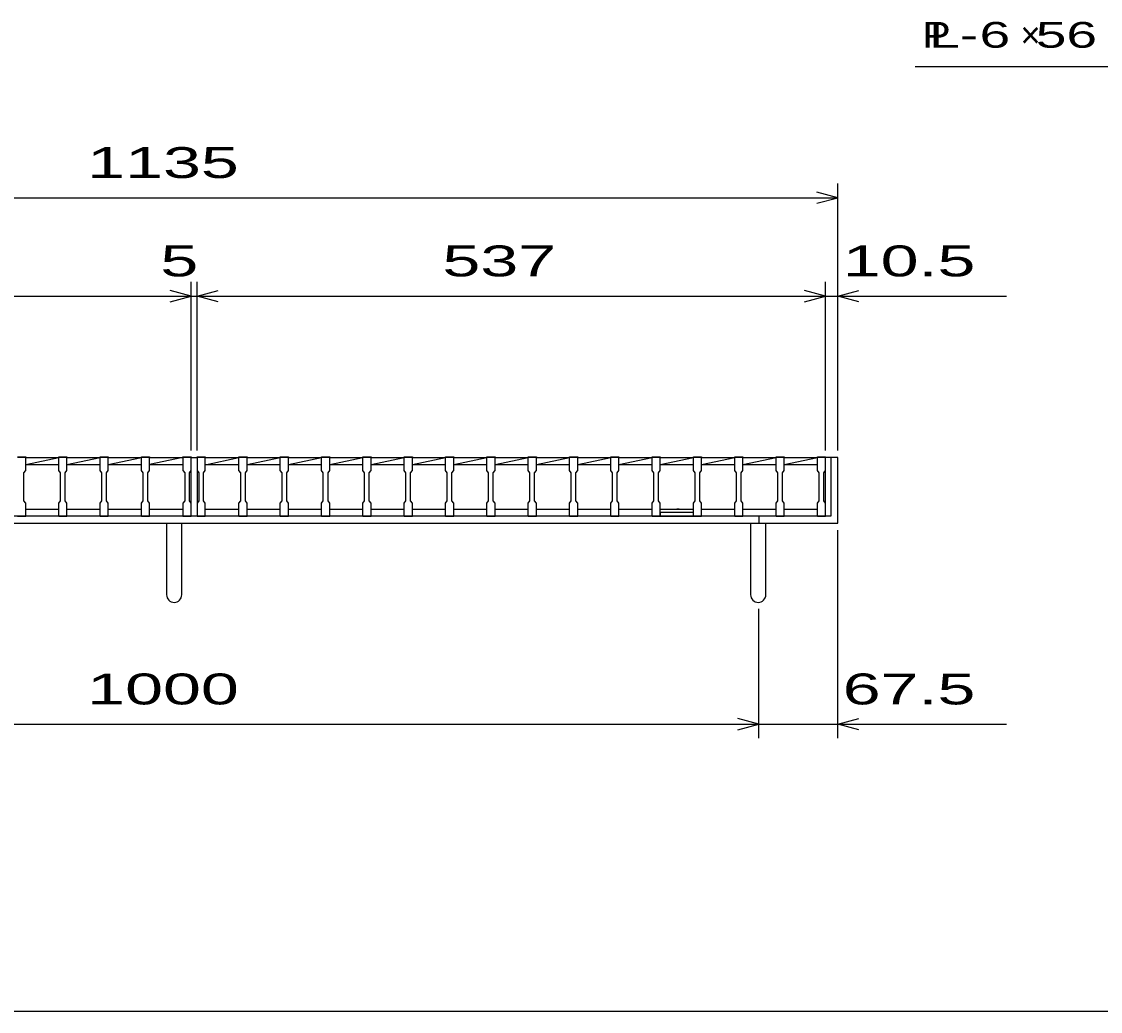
# Model space of a CAD drawing. Units: millimetres, scale not verified. Extents: x -2184 to 2083, y -1539 to 1258.
# Drawn here: x -1150 to -228, y -1382 to -536 of the extents above; entities that cross this region are included whole.
import ezdxf
from ezdxf.enums import TextEntityAlignment as Align

# ---------------------------------------------------------------- set-up
doc = ezdxf.new("R2010")
doc.units = ezdxf.units.MM
doc.header["$LTSCALE"] = 12
for name, color, linetype, lineweight in [('0_2', 150, 'Continuous', 25), ('16', 3, 'Continuous', 25), ('19', 6, 'Continuous', 25), ('22', 2, 'Continuous', 25)]:
    doc.layers.add(name, color=color, linetype=linetype, lineweight=lineweight)
doc.styles.add('ベクトル', font='')
doc.styles.get('ベクトル').set_extended_font_data('ベクトル')

msp = doc.modelspace()

# ---------------------------------------------------------------- linework, layer by layer
at = {"layer": '0_2'}
msp.add_line((2083.2, -1381.8), (-2068.8, -1381.8), dxfattribs=at)
at = {"layer": '16'}
for p, q in [((-1153.4, -908.1), (-1146.4, -908.1)), ((-1146.4, -908.8), (-1153.4, -908.8)), ((-1146.4, -908.1), (-1146.4, -908.8)), ((-1146.4, -919.8), (-1146.4, -908.8)), ((-1146.4, -908.8), (-1118.1, -908.8)), ((-1146.4, -914.8), (-1118.1, -908.8)), ((-1118.1, -908.8), (-1118.1, -908.1)), ((-1118.1, -908.1), (-1111.1, -908.1)), ((-1111.1, -908.8), (-1118.1, -908.8)), ((-1118.1, -919.8), (-1118.1, -908.8)), ((-1111.1, -908.1), (-1111.1, -908.8)), ((-1111.1, -919.8), (-1111.1, -908.8)), ((-1111.1, -908.8), (-1082.8, -908.8)), ((-1111.1, -914.8), (-1082.8, -908.8)), ((-1082.8, -908.8), (-1082.8, -908.1)), ((-1082.8, -908.1), (-1075.8, -908.1)), ((-1075.8, -908.8), (-1082.8, -908.8)), ((-1082.8, -919.8), (-1082.8, -908.8)), ((-1075.8, -908.1), (-1075.8, -908.8)), ((-1075.8, -919.8), (-1075.8, -908.8)), ((-1075.8, -908.8), (-1047.5, -908.8)), ((-1075.8, -914.8), (-1047.5, -908.8)), ((-1047.5, -908.8), (-1047.5, -908.1)), ((-1047.5, -908.1), (-1040.5, -908.1)), ((-1040.5, -908.8), (-1047.5, -908.8)), ((-1047.5, -919.8), (-1047.5, -908.8)), ((-1040.5, -908.1), (-1040.5, -908.8)), ((-1040.5, -919.8), (-1040.5, -908.8)), ((-1040.5, -908.8), (-1012, -908.8)), ((-1012.2, -908.8), (-1040.5, -914.8)), ((-1012, -908.8), (-1012, -908.1)), ((-1012, -908.1), (-1005, -908.1)), ((-1012, -908.8), (-1012, -919.8)), ((-1005, -908.8), (-1012, -908.8)), ((-1005, -908.1), (-1005, -908.8)), ((-1005, -919.8), (-1005, -908.8)), ((-1005, -952.8), (-1005, -908.8)), ((-1000, -908.8), (-1000, -908.1)), ((-1000, -908.1), (-993, -908.1)), ((-1000, -908.8), (-1000, -919.8)), ((-993, -908.8), (-1000, -908.8)), ((-1000, -908.8), (-1000, -952.8)), ((-993, -908.1), (-993, -908.8)), ((-993, -919.8), (-993, -908.8)), ((-993, -908.8), (-964.2, -908.8)), ((-993, -914.9), (-964.2, -908.8)), ((-964.2, -908.8), (-964.2, -908.1)), ((-964.2, -908.1), (-957.2, -908.1)), ((-957.2, -908.8), (-964.2, -908.8)), ((-964.2, -919.8), (-964.2, -908.8)), ((-957.2, -908.1), (-957.2, -908.8)), ((-957.2, -919.8), (-957.2, -908.8)), ((-957.2, -908.8), (-928.9, -908.8)), ((-957.2, -914.8), (-928.9, -908.8)), ((-928.9, -908.8), (-928.9, -908.1)), ((-928.9, -908.1), (-921.9, -908.1)), ((-921.9, -908.8), (-928.9, -908.8)), ((-928.9, -919.8), (-928.9, -908.8)), ((-921.9, -908.1), (-921.9, -908.8)), ((-921.9, -919.8), (-921.9, -908.8)), ((-921.9, -908.8), (-893.6, -908.8)), ((-921.9, -914.8), (-893.6, -908.8)), ((-893.6, -908.8), (-893.6, -908.1)), ((-893.6, -908.1), (-886.6, -908.1)), ((-886.6, -908.8), (-893.6, -908.8)), ((-893.6, -919.8), (-893.6, -908.8)), ((-886.6, -908.1), (-886.6, -908.8)), ((-886.6, -919.8), (-886.6, -908.8)), ((-886.6, -908.8), (-858.3, -908.8)), ((-886.6, -914.8), (-858.3, -908.8)), ((-858.3, -908.8), (-858.3, -908.1)), ((-858.3, -908.1), (-851.3, -908.1)), ((-851.3, -908.8), (-858.3, -908.8)), ((-858.3, -919.8), (-858.3, -908.8)), ((-851.3, -908.1), (-851.3, -908.8)), ((-851.3, -919.8), (-851.3, -908.8)), ((-851.3, -908.8), (-823, -908.8)), ((-851.3, -914.8), (-823, -908.8)), ((-823, -908.8), (-823, -908.1)), ((-823, -908.1), (-816, -908.1)), ((-816, -908.8), (-823, -908.8)), ((-823, -919.8), (-823, -908.8)), ((-816, -908.1), (-816, -908.8)), ((-816, -919.8), (-816, -908.8)), ((-816, -908.8), (-787.7, -908.8)), ((-816, -914.8), (-787.7, -908.8)), ((-787.7, -908.8), (-787.7, -908.1)), ((-787.7, -908.1), (-780.7, -908.1)), ((-780.7, -908.8), (-787.7, -908.8)), ((-787.7, -919.8), (-787.7, -908.8)), ((-780.7, -908.1), (-780.7, -908.8)), ((-780.7, -919.8), (-780.7, -908.8)), ((-780.7, -908.8), (-752.4, -908.8)), ((-780.7, -914.8), (-752.4, -908.8)), ((-752.4, -908.8), (-752.4, -908.1)), ((-752.4, -908.1), (-745.4, -908.1)), ((-745.4, -908.8), (-752.4, -908.8)), ((-752.4, -919.8), (-752.4, -908.8)), ((-745.4, -908.1), (-745.4, -908.8)), ((-745.4, -919.8), (-745.4, -908.8)), ((-745.4, -908.8), (-717.1, -908.8)), ((-745.4, -914.8), (-717.1, -908.8)), ((-717.1, -908.8), (-717.1, -908.1)), ((-717.1, -908.1), (-710.1, -908.1)), ((-710.1, -908.8), (-717.1, -908.8)), ((-717.1, -919.8), (-717.1, -908.8)), ((-710.1, -908.1), (-710.1, -908.8)), ((-710.1, -919.8), (-710.1, -908.8)), ((-710.1, -908.8), (-681.8, -908.8)), ((-710.1, -914.8), (-681.8, -908.8)), ((-681.8, -908.8), (-681.8, -908.1)), ((-681.8, -908.1), (-674.8, -908.1)), ((-674.8, -908.8), (-681.8, -908.8)), ((-681.8, -919.8), (-681.8, -908.8)), ((-674.8, -908.1), (-674.8, -908.8)), ((-674.8, -919.8), (-674.8, -908.8)), ((-674.8, -908.8), (-646.5, -908.8)), ((-674.8, -914.8), (-646.5, -908.8)), ((-646.5, -908.8), (-646.5, -908.1)), ((-646.5, -908.1), (-639.5, -908.1)), ((-639.5, -908.8), (-646.5, -908.8)), ((-646.5, -919.8), (-646.5, -908.8)), ((-639.5, -908.1), (-639.5, -908.8)), ((-639.5, -919.8), (-639.5, -908.8)), ((-639.5, -908.8), (-611.2, -908.8)), ((-639.5, -914.8), (-611.2, -908.8)), ((-611.2, -908.8), (-611.2, -908.1)), ((-611.2, -908.1), (-604.2, -908.1)), ((-604.2, -908.8), (-611.2, -908.8)), ((-611.2, -919.8), (-611.2, -908.8)), ((-604.2, -908.1), (-604.2, -908.8)), ((-604.2, -919.8), (-604.2, -908.8)), ((-604.2, -908.8), (-575.9, -908.8)), ((-604.2, -914.8), (-575.9, -908.8)), ((-575.9, -908.8), (-575.9, -908.1)), ((-575.9, -908.1), (-568.9, -908.1)), ((-568.9, -908.8), (-575.9, -908.8)), ((-575.9, -919.8), (-575.9, -908.8)), ((-568.9, -908.1), (-568.9, -908.8)), ((-568.9, -919.8), (-568.9, -908.8)), ((-568.9, -908.8), (-540.6, -908.8)), ((-568.9, -914.8), (-540.6, -908.8)), ((-540.6, -908.8), (-540.6, -908.1)), ((-540.6, -908.1), (-533.6, -908.1)), ((-533.6, -908.8), (-540.6, -908.8)), ((-540.6, -919.8), (-540.6, -908.8)), ((-533.6, -908.1), (-533.6, -908.8)), ((-533.6, -919.8), (-533.6, -908.8)), ((-533.6, -908.8), (-505.3, -908.8)), ((-533.6, -914.8), (-505.3, -908.8)), ((-505.3, -908.8), (-505.3, -908.1)), ((-505.3, -908.1), (-498.3, -908.1)), ((-498.3, -908.8), (-505.3, -908.8)), ((-505.3, -919.8), (-505.3, -908.8)), ((-498.3, -908.1), (-498.3, -908.8)), ((-498.3, -919.8), (-498.3, -908.8)), ((-498.3, -908.8), (-470, -908.8)), ((-498.3, -914.8), (-470, -908.8)), ((-470, -908.8), (-470, -908.1)), ((-470, -908.1), (-463, -908.1)), ((-463, -908.8), (-470, -908.8)), ((-470, -919.8), (-470, -908.8)), ((-463, -908.1), (-463, -908.8)), ((-463, -919.8), (-463, -908.8)), ((-463, -952.8), (-463, -908.8)), ((-1147.9, -921.8), (-1146.4, -919.8)), ((-1146.4, -914.8), (-1118.1, -914.8)), ((-1116.6, -921.8), (-1118.1, -919.8)), ((-1112.6, -921.8), (-1111.1, -919.8)), ((-1111.1, -914.8), (-1082.8, -914.8)), ((-1081.3, -921.8), (-1082.8, -919.8)), ((-1077.3, -921.8), (-1075.8, -919.8)), ((-1075.8, -914.8), (-1047.5, -914.8)), ((-1046, -921.8), (-1047.5, -919.8)), ((-1042, -921.8), (-1040.5, -919.8)), ((-1040.5, -914.8), (-1012, -914.8)), ((-1012, -919.8), (-1010.5, -921.8)), ((-1006.5, -921.8), (-1005, -919.8)), ((-1000, -919.8), (-998.5, -921.8)), ((-994.5, -921.8), (-993, -919.8)), ((-993, -914.8), (-964.2, -914.8)), ((-962.7, -921.8), (-964.2, -919.8)), ((-958.7, -921.8), (-957.2, -919.8)), ((-957.2, -914.8), (-928.9, -914.8)), ((-927.4, -921.8), (-928.9, -919.8)), ((-923.4, -921.8), (-921.9, -919.8)), ((-921.9, -914.8), (-893.6, -914.8)), ((-892.1, -921.8), (-893.6, -919.8)), ((-888.1, -921.8), (-886.6, -919.8)), ((-886.6, -914.8), (-858.3, -914.8)), ((-856.8, -921.8), (-858.3, -919.8)), ((-852.8, -921.8), (-851.3, -919.8)), ((-851.3, -914.8), (-823, -914.8)), ((-821.5, -921.8), (-823, -919.8)), ((-817.5, -921.8), (-816, -919.8)), ((-816, -914.8), (-787.7, -914.8)), ((-786.2, -921.8), (-787.7, -919.8)), ((-782.2, -921.8), (-780.7, -919.8)), ((-780.7, -914.8), (-752.4, -914.8)), ((-750.9, -921.8), (-752.4, -919.8)), ((-746.9, -921.8), (-745.4, -919.8)), ((-745.4, -914.8), (-717.1, -914.8)), ((-715.6, -921.8), (-717.1, -919.8)), ((-711.6, -921.8), (-710.1, -919.8)), ((-710.1, -914.8), (-681.8, -914.8)), ((-680.3, -921.8), (-681.8, -919.8)), ((-676.3, -921.8), (-674.8, -919.8)), ((-674.8, -914.8), (-646.5, -914.8)), ((-645, -921.8), (-646.5, -919.8)), ((-641, -921.8), (-639.5, -919.8)), ((-639.5, -914.8), (-611.2, -914.8)), ((-609.7, -921.8), (-611.2, -919.8)), ((-605.7, -921.8), (-604.2, -919.8)), ((-604.2, -914.8), (-575.9, -914.8)), ((-574.4, -921.8), (-575.9, -919.8)), ((-570.4, -921.8), (-568.9, -919.8)), ((-568.9, -914.8), (-540.6, -914.8)), ((-539.1, -921.8), (-540.6, -919.8)), ((-535.1, -921.8), (-533.6, -919.8)), ((-533.6, -914.8), (-505.3, -914.8)), ((-503.8, -921.8), (-505.3, -919.8)), ((-499.8, -921.8), (-498.3, -919.8)), ((-498.3, -914.8), (-470, -914.8)), ((-468.5, -921.8), (-470, -919.8)), ((-464.5, -921.8), (-463, -919.8)), ((-1147.9, -945.8), (-1147.9, -921.8)), ((-1116.6, -945.8), (-1116.6, -921.8)), ((-1112.6, -945.8), (-1112.6, -921.8)), ((-1081.3, -945.8), (-1081.3, -921.8)), ((-1077.3, -945.8), (-1077.3, -921.8)), ((-1046, -945.8), (-1046, -921.8)), ((-1042, -945.8), (-1042, -921.8)), ((-1010.5, -921.8), (-1010.5, -945.8)), ((-1006.5, -945.8), (-1006.5, -921.8)), ((-998.5, -921.8), (-998.5, -945.8)), ((-994.5, -945.8), (-994.5, -921.8)), ((-962.7, -945.8), (-962.7, -921.8)), ((-958.7, -945.8), (-958.7, -921.8)), ((-927.4, -945.8), (-927.4, -921.8)), ((-923.4, -945.8), (-923.4, -921.8)), ((-892.1, -945.8), (-892.1, -921.8)), ((-888.1, -945.8), (-888.1, -921.8)), ((-856.8, -945.8), (-856.8, -921.8)), ((-852.8, -945.8), (-852.8, -921.8)), ((-821.5, -945.8), (-821.5, -921.8)), ((-817.5, -945.8), (-817.5, -921.8)), ((-786.2, -945.8), (-786.2, -921.8)), ((-782.2, -945.8), (-782.2, -921.8)), ((-750.9, -945.8), (-750.9, -921.8)), ((-746.9, -945.8), (-746.9, -921.8)), ((-715.6, -945.8), (-715.6, -921.8)), ((-711.6, -945.8), (-711.6, -921.8)), ((-680.3, -945.8), (-680.3, -921.8)), ((-676.3, -945.8), (-676.3, -921.8)), ((-645, -945.8), (-645, -921.8)), ((-641, -945.8), (-641, -921.8)), ((-609.7, -945.8), (-609.7, -921.8)), ((-605.7, -945.8), (-605.7, -921.8)), ((-574.4, -945.8), (-574.4, -921.8)), ((-570.4, -945.8), (-570.4, -921.8)), ((-539.1, -945.8), (-539.1, -921.8)), ((-535.1, -945.8), (-535.1, -921.8)), ((-503.8, -945.8), (-503.8, -921.8)), ((-499.8, -945.8), (-499.8, -921.8)), ((-468.5, -945.8), (-468.5, -921.8)), ((-464.5, -945.8), (-464.5, -921.8)), ((-1146.4, -947.8), (-1147.9, -945.8)), ((-1146.4, -958.8), (-1146.4, -947.8)), ((-1118.1, -947.8), (-1116.6, -945.8)), ((-1118.1, -958.8), (-1118.1, -947.8)), ((-1111.1, -947.8), (-1112.6, -945.8)), ((-1111.1, -958.8), (-1111.1, -947.8)), ((-1082.8, -947.8), (-1081.3, -945.8)), ((-1082.8, -958.8), (-1082.8, -947.8)), ((-1075.8, -947.8), (-1077.3, -945.8)), ((-1075.8, -958.8), (-1075.8, -947.8)), ((-1047.5, -947.8), (-1046, -945.8)), ((-1047.5, -958.8), (-1047.5, -947.8)), ((-1040.5, -947.8), (-1042, -945.8)), ((-1040.5, -958.8), (-1040.5, -947.8)), ((-1010.5, -945.8), (-1012, -947.8)), ((-1012, -947.8), (-1012, -958.8)), ((-1005, -947.8), (-1006.5, -945.8)), ((-1005, -958.8), (-1005, -947.8)), ((-998.5, -945.8), (-1000, -947.8)), ((-1000, -947.8), (-1000, -958.8)), ((-993, -947.8), (-994.5, -945.8)), ((-993, -958.8), (-993, -947.8)), ((-964.2, -947.8), (-962.7, -945.8)), ((-964.2, -958.8), (-964.2, -947.8)), ((-957.2, -947.8), (-958.7, -945.8)), ((-957.2, -958.8), (-957.2, -947.8)), ((-928.9, -947.8), (-927.4, -945.8)), ((-928.9, -958.8), (-928.9, -947.8)), ((-921.9, -947.8), (-923.4, -945.8)), ((-921.9, -958.8), (-921.9, -947.8)), ((-893.6, -947.8), (-892.1, -945.8)), ((-893.6, -958.8), (-893.6, -947.8)), ((-886.6, -947.8), (-888.1, -945.8)), ((-886.6, -958.8), (-886.6, -947.8)), ((-858.3, -947.8), (-856.8, -945.8)), ((-858.3, -958.8), (-858.3, -947.8)), ((-851.3, -947.8), (-852.8, -945.8)), ((-851.3, -958.8), (-851.3, -947.8)), ((-823, -947.8), (-821.5, -945.8)), ((-823, -958.8), (-823, -947.8)), ((-816, -947.8), (-817.5, -945.8)), ((-816, -958.8), (-816, -947.8)), ((-787.7, -947.8), (-786.2, -945.8)), ((-787.7, -958.8), (-787.7, -947.8)), ((-780.7, -947.8), (-782.2, -945.8)), ((-780.7, -958.8), (-780.7, -947.8)), ((-752.4, -947.8), (-750.9, -945.8)), ((-752.4, -958.8), (-752.4, -947.8)), ((-745.4, -947.8), (-746.9, -945.8)), ((-745.4, -958.8), (-745.4, -947.8)), ((-717.1, -947.8), (-715.6, -945.8)), ((-717.1, -958.8), (-717.1, -947.8)), ((-710.1, -947.8), (-711.6, -945.8)), ((-710.1, -958.8), (-710.1, -947.8)), ((-681.8, -947.8), (-680.3, -945.8)), ((-681.8, -958.8), (-681.8, -947.8)), ((-674.8, -947.8), (-676.3, -945.8)), ((-674.8, -958.8), (-674.8, -947.8)), ((-646.5, -947.8), (-645, -945.8)), ((-646.5, -958.8), (-646.5, -947.8)), ((-639.5, -947.8), (-641, -945.8)), ((-639.5, -958.8), (-639.5, -947.8)), ((-611.2, -947.8), (-609.7, -945.8)), ((-611.2, -958.8), (-611.2, -947.8)), ((-604.2, -947.8), (-605.7, -945.8)), ((-604.2, -958.8), (-604.2, -947.8)), ((-575.9, -947.8), (-574.4, -945.8)), ((-575.9, -958.8), (-575.9, -947.8)), ((-568.9, -947.8), (-570.4, -945.8)), ((-568.9, -958.8), (-568.9, -947.8)), ((-540.6, -947.8), (-539.1, -945.8)), ((-540.6, -958.8), (-540.6, -947.8)), ((-533.6, -947.8), (-535.1, -945.8)), ((-533.6, -958.8), (-533.6, -947.8)), ((-505.3, -947.8), (-503.8, -945.8)), ((-505.3, -958.8), (-505.3, -947.8)), ((-498.3, -947.8), (-499.8, -945.8)), ((-498.3, -958.8), (-498.3, -947.8)), ((-470, -947.8), (-468.5, -945.8)), ((-470, -958.8), (-470, -947.8)), ((-463, -947.8), (-464.5, -945.8)), ((-463, -958.8), (-463, -947.8)), ((-1146.4, -952.8), (-1118.1, -952.8)), ((-1111.1, -952.8), (-1082.8, -952.8)), ((-1075.8, -952.8), (-1047.5, -952.8)), ((-1040.5, -952.8), (-1012, -952.8)), ((-993, -952.8), (-964.2, -952.8)), ((-957.2, -952.8), (-928.9, -952.8)), ((-921.9, -952.8), (-893.6, -952.8)), ((-886.6, -952.8), (-858.3, -952.8)), ((-851.3, -952.8), (-823, -952.8)), ((-816, -952.8), (-787.7, -952.8)), ((-780.7, -952.8), (-752.4, -952.8)), ((-745.4, -952.8), (-717.1, -952.8)), ((-710.1, -952.8), (-681.8, -952.8)), ((-674.8, -952.8), (-646.5, -952.8)), ((-639.5, -952.8), (-611.2, -952.8)), ((-604.2, -952.8), (-575.9, -952.8)), ((-575.9, -955.8), (-604.2, -955.8)), ((-604.2, -955.8), (-604.2, -958.8)), ((-588.05, -952.8), (-590.05, -952.8)), ((-575.9, -958.8), (-575.9, -955.8)), ((-568.9, -952.8), (-540.6, -952.8)), ((-533.6, -952.8), (-505.3, -952.8)), ((-498.3, -952.8), (-470, -952.8)), ((-1153.4, -958.8), (-1146.4, -958.8)), ((-1118.1, -958.8), (-1111.1, -958.8)), ((-1082.8, -958.8), (-1075.8, -958.8)), ((-1047.5, -958.8), (-1040.5, -958.8)), ((-1012, -958.8), (-1005, -958.8)), ((-1000, -958.8), (-993, -958.8)), ((-964.2, -958.8), (-957.2, -958.8)), ((-928.9, -958.8), (-921.9, -958.8)), ((-893.6, -958.8), (-886.6, -958.8)), ((-858.3, -958.8), (-851.3, -958.8)), ((-823, -958.8), (-816, -958.8)), ((-787.7, -958.8), (-780.7, -958.8)), ((-752.4, -958.8), (-745.4, -958.8)), ((-717.1, -958.8), (-710.1, -958.8)), ((-681.8, -958.8), (-674.8, -958.8)), ((-646.5, -958.8), (-639.5, -958.8)), ((-611.2, -958.8), (-604.2, -958.8)), ((-604.2, -958.8), (-575.9, -958.8)), ((-575.9, -958.8), (-568.9, -958.8)), ((-540.6, -958.8), (-533.6, -958.8)), ((-505.3, -958.8), (-498.3, -958.8)), ((-470, -958.8), (-463, -958.8))]:
    msp.add_line(p, q, dxfattribs=at)
at = {"layer": '19'}
for p, q in [((-1005, -908.8), (-1000, -908.8)), ((-452.5, -908.8), (-463, -908.8)), ((-458.5, -908.8), (-458.5, -958.8)), ((-452.5, -964.8), (-452.5, -908.8)), ((-1587.5, -964.8), (-452.5, -964.8)), ((-458.5, -958.8), (-1581.5, -958.8)), ((-1026, -964.8), (-1026, -1025.91)), ((-1013, -1025.91), (-1013, -964.8)), ((-527, -964.8), (-527, -1025.91)), ((-520, -958.8), (-520, -964.8)), ((-514, -1025.91), (-514, -964.8))]:
    msp.add_line(p, q, dxfattribs=at)
for centre in [(-1019.5, -1025.91), (-520.5, -1025.91)]:
    msp.add_arc(centre, 6.5, 180, 0, dxfattribs=at)
at = {"layer": '22', "color": 4}
for p, q in [((-386.5, -574.7), (-98.5, -574.7)), ((-452.5, -686.8), (-470.5, -682)), ((-452.5, -902.8), (-452.5, -674.8)), ((-1587.5, -686.8), (-452.5, -686.8)), ((-470.5, -691.6), (-452.5, -686.8)), ((-1005, -902.8), (-1005, -758.8)), ((-1000, -902.8), (-1000, -758.8)), ((-463, -902.8), (-463, -758.8)), ((-452.5, -902.8), (-452.5, -758.8)), ((-1577, -770.8), (-1005, -770.8)), ((-1005, -770.8), (-1023, -766)), ((-1023, -775.6), (-1005, -770.8)), ((-1005, -770.8), (-1000, -770.8)), ((-1000, -770.8), (-982, -766)), ((-982, -775.6), (-1000, -770.8)), ((-1000, -770.8), (-463, -770.8)), ((-463, -770.8), (-481, -766)), ((-481, -775.6), (-463, -770.8)), ((-463, -770.8), (-452.5, -770.8)), ((-452.5, -770.8), (-434.5, -766)), ((-434.5, -775.6), (-452.5, -770.8)), ((-452.5, -770.8), (-308.5, -770.8)), ((-452.5, -1148.4), (-452.5, -970.8)), ((-520, -1148.4), (-520, -1038)), ((-520, -1136.4), (-538, -1131.6)), ((-452.5, -1136.4), (-434.5, -1131.6)), ((-1520, -1136.4), (-520, -1136.4)), ((-538, -1141.2), (-520, -1136.4)), ((-520, -1136.4), (-452.5, -1136.4)), ((-434.5, -1141.2), (-452.5, -1136.4)), ((-452.5, -1136.4), (-308.5, -1136.4))]:
    msp.add_line(p, q, dxfattribs=at)

# ---------------------------------------------------------------- texts
at = {"layer": '22', "style": 'ベクトル'}
for s, height, width, p in [('P', 21.99, 1.25, (-380.5, -547.7)), ('L-', 21.99, 1.6, (-374.5, -547.7)), (' 6 ', 21.99, 1.6, (-344.5, -547.7)), (' 56 ', 21.99, 1.6, (-296.5, -547.7)), (' 1135 ', 26.39, 1.65, (-1110, -656.8)), (' 5 ', 26.39, 1.65, (-1047.5, -740.8)), (' 537 ', 26.39, 1.65, (-806.5, -740.8)), (' 10.5 ', 26.39, 1.65, (-464.5, -740.8)), (' 1000 ', 26.39, 1.65, (-1110, -1106.4)), (' 67.5 ', 26.39, 1.65, (-464.5, -1106.4))]:
    msp.add_text(s, height=height, dxfattribs=dict(at, width=width)).set_placement(p, align=Align.MIDDLE_LEFT)
msp.add_text('×', height=21.99, dxfattribs=at).set_placement((-296.5, -547.7), align=Align.MIDDLE_LEFT)

doc.saveas('drawing.dxf')
